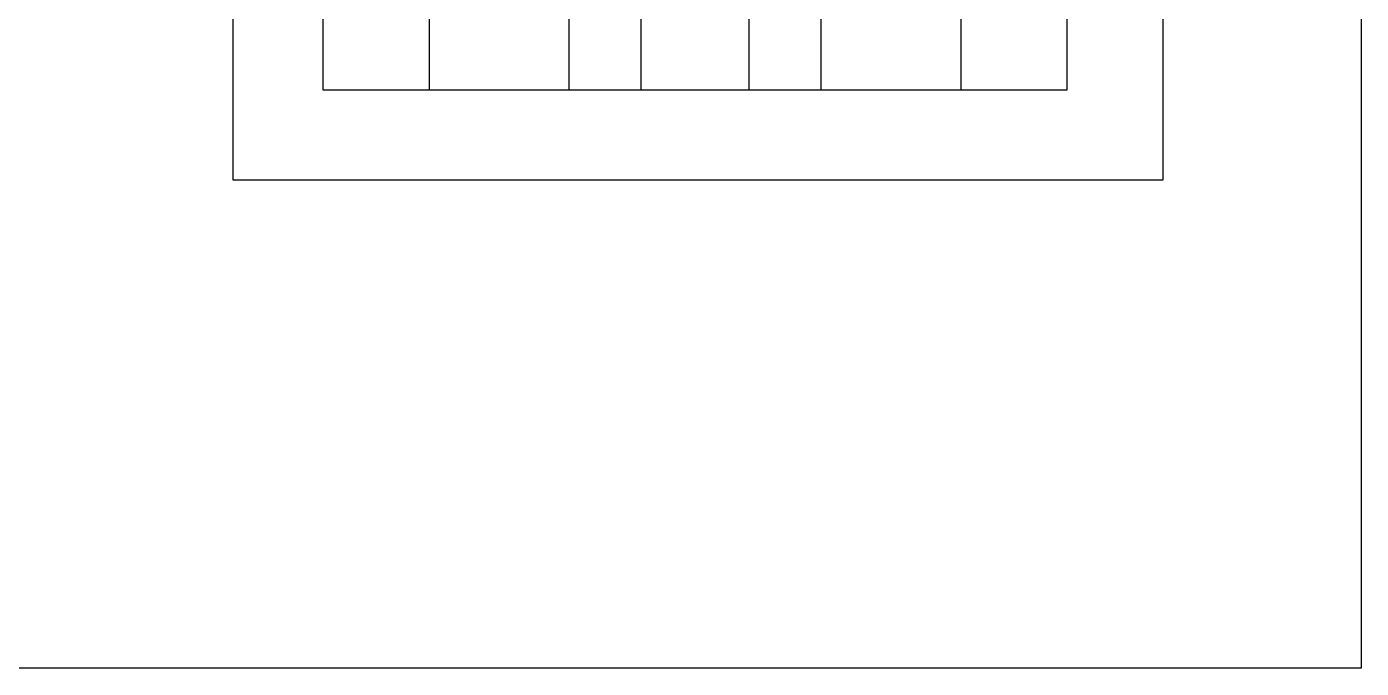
# Model space of a CAD drawing. Header units: millimetres. Extents: x 0 to 252000, y 0 to 178200.
# Drawn here: x 126000 to 252000, y 0 to 60589 of the extents above; entities that cross this region are included whole.
import ezdxf

# ---------------------------------------------------------------- set-up
doc = ezdxf.new("R2010")
doc.units = ezdxf.units.MM
doc.linetypes.add('CEN', pattern=[62, 60, -1, 0, -1])
doc.layers.get('Defpoints').update_dxf_attribs({"color": 181})
doc.layers.add('01 CEN', color=1, linetype='CEN')

msp = doc.modelspace()

# ---------------------------------------------------------------- linework, layer by layer
at = {"layer": '01 CEN', "ltscale": 500}
for p, q in [((163985, 127403), (163985, 54603)), ((177185, 127403), (177185, 54603)), ((183985, 127403), (183985, 54603)), ((194185, 127403), (194185, 54603)), ((200985, 127403), (200985, 54603)), ((214185, 127403), (214185, 54603))]:
    msp.add_line(p, q, dxfattribs=at)
at = {"layer": 'Defpoints'}
for points in [[(0, 178200), (252000, 178200), (252000, 0), (0, 0)], [(233275, 46103), (145485, 46103), (145485, 135903), (233275, 135903)]]:
    msp.add_lwpolyline(points, close=True, dxfattribs=at)
at = {"layer": 'Defpoints', "color": 11}
msp.add_lwpolyline([(224185, 54603), (153985, 54603), (153985, 127403), (224185, 127403)], close=True, dxfattribs=at)

doc.saveas('drawing.dxf')
